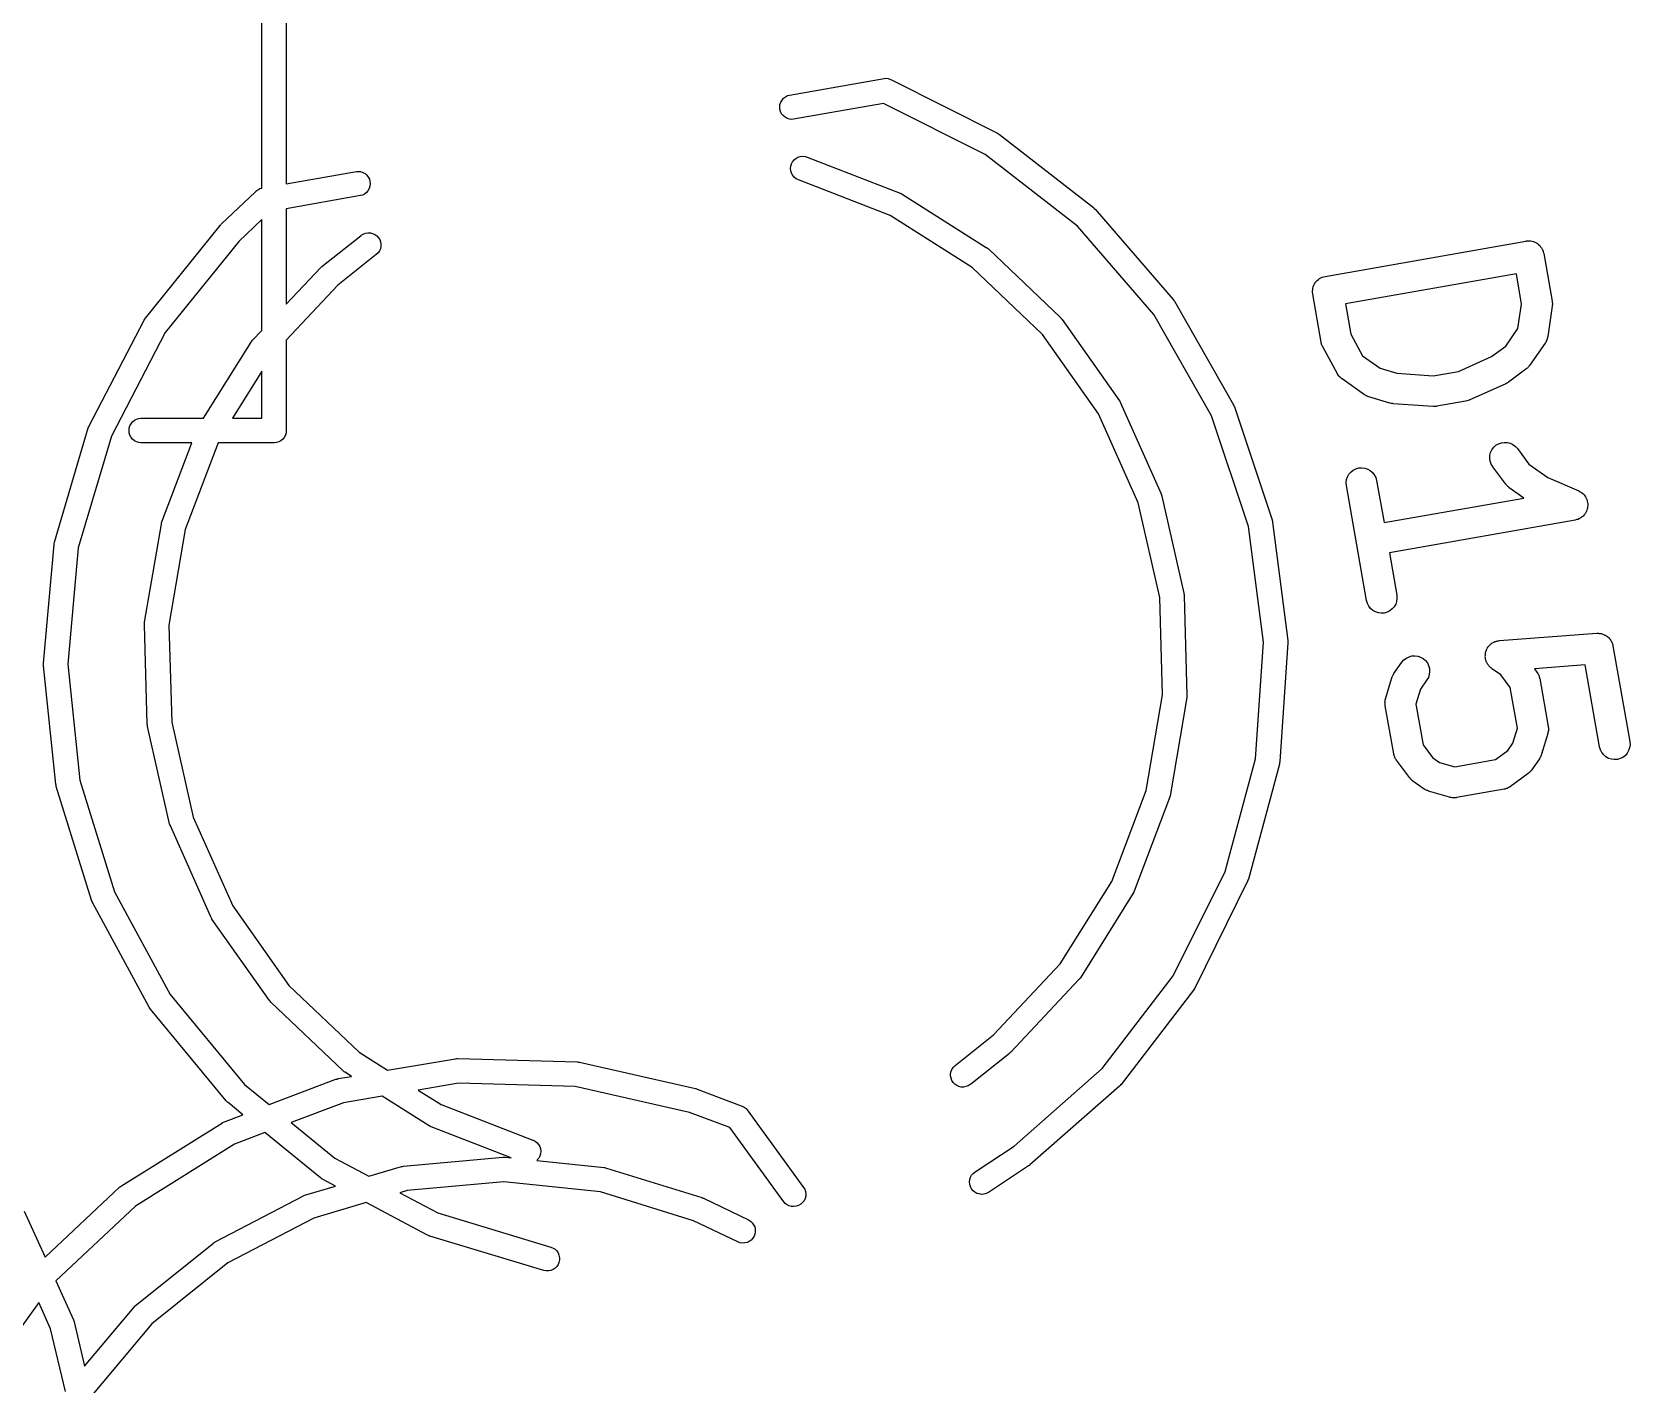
# Model space of a CAD drawing. Extents: x 70.1 to 125.9, y -110.1 to -56.7.
# Drawn here: x 109.96 to 117.79, y -104.27 to -97.65 of the extents above; entities that cross this region are included whole.
import ezdxf

# ---------------------------------------------------------------- set-up
doc = ezdxf.new("R2010")
doc.units = 0
doc.layers.add('BLACK', color=7, linetype='CONTINUOUS')

msp = doc.modelspace()

# ---------------------------------------------------------------- linework, layer by layer
at = {"layer": 'BLACK', "linetype": 'CONTINUOUS'}
for p, q in [((111.21, -93.4029), (111.21, -98.3914)), ((111.09, -98.4125), (111.09, -93.46)), ((113.675, -97.9567), (114.139, -97.8749)), ((114.139, -97.8749), (114.148, -97.8743)), ((114.148, -97.8743), (114.159, -97.8757)), ((114.159, -97.8757), (114.17, -97.8794)), ((114.17, -97.8794), (114.176, -97.8826)), ((114.176, -97.8826), (114.694, -98.1433)), ((113.628, -98.014), (113.629, -98.0022)), ((113.629, -98.0258), (113.628, -98.014)), ((113.629, -98.0022), (113.633, -97.991)), ((113.632, -98.0371), (113.629, -98.0258)), ((113.633, -97.991), (113.639, -97.9807)), ((113.639, -97.9807), (113.647, -97.9717)), ((113.647, -97.9717), (113.656, -97.9644)), ((113.656, -97.9644), (113.666, -97.9591)), ((113.666, -97.9591), (113.675, -97.9567)), ((114.137, -97.9971), (113.696, -98.0749)), ((114.635, -98.2478), (114.137, -97.9971)), ((113.637, -98.0477), (113.632, -98.0371)), ((113.645, -98.057), (113.637, -98.0477)), ((113.654, -98.0647), (113.645, -98.057)), ((113.664, -98.0705), (113.654, -98.0647)), ((113.675, -98.0742), (113.664, -98.0705)), ((113.687, -98.0756), (113.675, -98.0742)), ((113.696, -98.0749), (113.687, -98.0756)), ((114.694, -98.1433), (114.695, -98.1436)), ((114.695, -98.1436), (114.7, -98.1466)), ((114.7, -98.1466), (114.704, -98.1495)), ((114.704, -98.1495), (115.165, -98.508)), ((113.707, -98.2667), (113.717, -98.261)), ((113.717, -98.261), (113.728, -98.2574)), ((113.728, -98.2574), (113.74, -98.256)), ((113.74, -98.256), (113.752, -98.2569)), ((113.752, -98.2569), (113.763, -98.26)), ((113.763, -98.26), (114.218, -98.4364)), ((115.086, -98.5991), (114.635, -98.2478)), ((111.21, -98.3914), (111.554, -98.3308)), ((111.554, -98.3308), (111.562, -98.3301)), ((111.562, -98.3301), (111.574, -98.3315)), ((111.574, -98.3315), (111.585, -98.3352)), ((111.585, -98.3352), (111.596, -98.341)), ((111.596, -98.341), (111.605, -98.3487)), ((113.681, -98.3168), (113.682, -98.3051)), ((113.683, -98.3284), (113.681, -98.3168)), ((113.682, -98.3051), (113.685, -98.2939)), ((113.686, -98.3396), (113.683, -98.3284)), ((113.685, -98.2939), (113.691, -98.2835)), ((113.692, -98.3499), (113.686, -98.3396)), ((113.691, -98.2835), (113.698, -98.2743)), ((113.698, -98.2743), (113.707, -98.2667)), ((111.061, -98.4276), (111.071, -98.4203)), ((111.071, -98.4203), (111.081, -98.4149)), ((111.081, -98.4149), (111.09, -98.4125)), ((111.09, -98.4125), (111.09, -98.4125)), ((111.605, -98.3487), (111.612, -98.358)), ((111.616, -98.4147), (111.61, -98.425)), ((111.612, -98.358), (111.617, -98.3685)), ((111.62, -98.4034), (111.616, -98.4147)), ((111.617, -98.3685), (111.62, -98.3799)), ((111.62, -98.3799), (111.621, -98.3917)), ((111.621, -98.3917), (111.62, -98.4034)), ((113.699, -98.3588), (113.692, -98.3499)), ((113.708, -98.3662), (113.699, -98.3588)), ((113.719, -98.3716), (113.708, -98.3662)), ((113.72, -98.3719), (113.719, -98.3716)), ((114.169, -98.5462), (113.72, -98.3719)), ((110.891, -98.5887), (111.059, -98.4303)), ((111.059, -98.4303), (111.061, -98.4276)), ((111.574, -98.4489), (111.21, -98.5132)), ((111.583, -98.4466), (111.574, -98.4489)), ((111.593, -98.4412), (111.583, -98.4466)), ((111.603, -98.4339), (111.593, -98.4412)), ((111.61, -98.425), (111.603, -98.4339)), ((114.218, -98.4364), (114.219, -98.4367)), ((114.219, -98.4367), (114.223, -98.4393)), ((114.223, -98.4393), (114.228, -98.4417)), ((114.228, -98.4417), (114.64, -98.7031)), ((111.09, -98.5662), (110.977, -98.6731)), ((111.09, -99.1093), (111.09, -98.5662)), ((111.21, -98.5132), (111.21, -98.9815)), ((114.571, -98.8013), (114.169, -98.5462)), ((115.165, -98.508), (115.165, -98.5086)), ((115.165, -98.5086), (115.169, -98.5124)), ((115.169, -98.5124), (115.173, -98.5161)), ((115.173, -98.5161), (115.555, -98.9572)), ((110.52, -99.0495), (110.886, -98.5947)), ((110.886, -98.594), (110.889, -98.5914)), ((110.886, -98.5947), (110.886, -98.594)), ((110.889, -98.5914), (110.891, -98.5887)), ((111.385, -98.7957), (111.577, -98.644)), ((111.577, -98.6435), (111.587, -98.6373)), ((111.577, -98.644), (111.577, -98.6435)), ((111.587, -98.6373), (111.598, -98.6331)), ((111.598, -98.6331), (111.61, -98.6312)), ((111.61, -98.6312), (111.622, -98.6315)), ((111.622, -98.6315), (111.633, -98.6341)), ((111.633, -98.6341), (111.644, -98.6389)), ((111.644, -98.6389), (111.653, -98.6456)), ((111.653, -98.6456), (111.661, -98.6541)), ((111.661, -98.6541), (111.668, -98.664)), ((115.461, -99.0314), (115.086, -98.5991)), ((110.977, -98.6731), (110.617, -99.1201)), ((111.66, -98.7299), (111.651, -98.7381)), ((111.666, -98.7203), (111.66, -98.7299)), ((111.671, -98.7096), (111.666, -98.7203)), ((111.668, -98.664), (111.672, -98.6749)), ((111.674, -98.6982), (111.671, -98.7096)), ((111.672, -98.6749), (111.674, -98.6865)), ((111.674, -98.6865), (111.674, -98.6982)), ((114.64, -98.7031), (114.641, -98.7036)), ((114.641, -98.7036), (114.645, -98.707)), ((114.645, -98.707), (114.65, -98.7103)), ((114.65, -98.7103), (115.003, -99.0468)), ((116.3, -98.8451), (117.284, -98.6715)), ((117.284, -98.6715), (117.285, -98.6714)), ((117.285, -98.6713), (117.292, -98.6709)), ((117.285, -98.6714), (117.285, -98.6713)), ((117.285, -98.6714), (117.285, -98.6714)), ((117.285, -98.6714), (117.285, -98.6714)), ((117.292, -98.6709), (117.3, -98.6704)), ((117.3, -98.6704), (117.3, -98.6704)), ((117.3, -98.6704), (117.307, -98.6713)), ((117.3, -98.6704), (117.3, -98.6704)), ((117.307, -98.6713), (117.314, -98.6722)), ((117.314, -98.6722), (117.314, -98.6723)), ((117.314, -98.6723), (117.315, -98.6723)), ((117.315, -98.6723), (117.321, -98.6746)), ((117.321, -98.6746), (117.328, -98.6768)), ((117.328, -98.6768), (117.328, -98.677)), ((117.328, -98.677), (117.328, -98.6771)), ((117.328, -98.6771), (117.335, -98.6806)), ((117.335, -98.6806), (117.341, -98.6841)), ((117.341, -98.6841), (117.341, -98.6842)), ((117.341, -98.6842), (117.341, -98.6844)), ((117.341, -98.6844), (117.346, -98.689)), ((117.346, -98.689), (117.352, -98.6936)), ((117.352, -98.6936), (117.352, -98.6938)), ((117.352, -98.6938), (117.352, -98.694)), ((117.352, -98.694), (117.356, -98.6995)), ((117.356, -98.6995), (117.361, -98.7052)), ((117.361, -98.7052), (117.361, -98.7054)), ((117.361, -98.7054), (117.361, -98.7056)), ((117.361, -98.7056), (117.364, -98.7118)), ((117.364, -98.7118), (117.367, -98.7182)), ((117.367, -98.7182), (117.367, -98.7185)), ((117.367, -98.7185), (117.368, -98.7187)), ((117.368, -98.7187), (117.369, -98.7254)), ((117.369, -98.7254), (117.371, -98.7323)), ((117.371, -98.7323), (117.413, -98.9668)), ((111.21, -98.9815), (111.379, -98.8017)), ((111.379, -98.8011), (111.383, -98.7985)), ((111.379, -98.8017), (111.379, -98.8011)), ((111.383, -98.7985), (111.385, -98.7957)), ((111.651, -98.7381), (111.463, -98.887)), ((114.916, -99.1296), (114.571, -98.8013)), ((111.463, -98.887), (111.21, -99.1568)), ((116.242, -98.8952), (116.244, -98.8885)), ((116.244, -98.888), (116.248, -98.8818)), ((116.244, -98.8883), (116.244, -98.888)), ((116.244, -98.8885), (116.244, -98.8883)), ((116.248, -98.8818), (116.251, -98.8758)), ((116.251, -98.8758), (116.252, -98.8756)), ((116.252, -98.8754), (116.256, -98.87)), ((116.252, -98.8756), (116.252, -98.8754)), ((116.256, -98.87), (116.261, -98.8647)), ((116.261, -98.8643), (116.267, -98.86)), ((116.261, -98.8645), (116.261, -98.8643)), ((116.261, -98.8647), (116.261, -98.8645)), ((116.267, -98.86), (116.272, -98.8557)), ((116.272, -98.8557), (116.273, -98.8556)), ((116.273, -98.8554), (116.279, -98.8523)), ((116.273, -98.8556), (116.273, -98.8554)), ((116.279, -98.8523), (116.286, -98.8491)), ((116.286, -98.8489), (116.293, -98.8471)), ((116.286, -98.849), (116.286, -98.8489)), ((116.286, -98.8491), (116.286, -98.849)), ((116.293, -98.8471), (116.3, -98.8451)), ((117.237, -98.8322), (116.4, -98.9798)), ((117.263, -98.9809), (117.237, -98.8322)), ((115.555, -98.9572), (115.556, -98.9579)), ((115.556, -98.9579), (115.559, -98.9624)), ((115.559, -98.9624), (115.562, -98.9668)), ((115.562, -98.9668), (115.851, -99.4737)), ((116.238, -98.9164), (116.239, -98.9095)), ((116.238, -98.9167), (116.238, -98.9164)), ((116.238, -98.9169), (116.238, -98.9167)), ((116.238, -98.924), (116.238, -98.9169)), ((116.239, -98.931), (116.238, -98.924)), ((116.239, -98.9095), (116.24, -98.9024)), ((116.239, -98.9315), (116.239, -98.931)), ((116.239, -98.932), (116.239, -98.9315)), ((116.239, -98.9315), (116.239, -98.9315)), ((116.239, -98.9315), (116.239, -98.9315)), ((116.28, -99.1665), (116.239, -98.932)), ((116.24, -98.9019), (116.242, -98.8952)), ((116.24, -98.9021), (116.24, -98.9019)), ((116.24, -98.9024), (116.24, -98.9021)), ((117.413, -98.9668), (117.413, -98.9678)), ((117.413, -98.9678), (117.413, -98.972)), ((115.003, -99.0468), (115.004, -99.0473)), ((115.004, -99.0473), (115.007, -99.0515)), ((115.744, -99.5281), (115.461, -99.0314)), ((116.4, -98.9798), (116.426, -99.1285)), ((117.245, -99.1003), (117.263, -98.9809)), ((117.413, -98.9908), (117.391, -99.1398)), ((117.413, -98.972), (117.414, -98.9762)), ((117.414, -98.9825), (117.413, -98.9866)), ((117.413, -98.9866), (117.413, -98.9908)), ((117.414, -98.9762), (117.414, -98.9793)), ((117.414, -98.9793), (117.414, -98.9825)), ((110.244, -99.5765), (110.514, -99.0593)), ((110.617, -99.1201), (110.353, -99.6269)), ((110.514, -99.0586), (110.517, -99.054)), ((110.514, -99.0593), (110.514, -99.0586)), ((110.517, -99.054), (110.52, -99.0495)), ((111.045, -99.1573), (111.09, -99.1093)), ((115.007, -99.0515), (115.011, -99.0556)), ((115.011, -99.0556), (115.292, -99.4543)), ((117.185, -99.1861), (117.245, -99.1003)), ((110.804, -99.54), (111.038, -99.1666)), ((111.038, -99.1659), (111.042, -99.1616)), ((111.038, -99.1666), (111.038, -99.1659)), ((111.042, -99.1616), (111.045, -99.1573)), ((111.21, -99.1568), (111.21, -99.5971)), ((115.19, -99.5187), (114.916, -99.1296)), ((116.281, -99.1706), (116.28, -99.1665)), ((116.282, -99.1747), (116.281, -99.1706)), ((116.283, -99.1776), (116.282, -99.1747)), ((116.284, -99.1806), (116.283, -99.1776)), ((116.286, -99.1844), (116.284, -99.1806)), ((116.288, -99.1883), (116.286, -99.1844)), ((116.288, -99.1892), (116.288, -99.1883)), ((116.36, -99.3216), (116.288, -99.1892)), ((116.426, -99.1285), (116.483, -99.2346)), ((117.116, -99.2374), (117.185, -99.1861)), ((117.378, -99.1718), (117.301, -99.2821)), ((117.379, -99.1699), (117.378, -99.1718)), ((117.381, -99.1681), (117.379, -99.1699)), ((117.383, -99.1635), (117.381, -99.1681)), ((117.385, -99.1591), (117.383, -99.1635)), ((117.386, -99.157), (117.385, -99.1591)), ((117.387, -99.155), (117.386, -99.157)), ((117.388, -99.15), (117.387, -99.155)), ((117.39, -99.1452), (117.388, -99.15)), ((117.391, -99.1408), (117.39, -99.143)), ((117.39, -99.143), (117.39, -99.1452)), ((117.391, -99.1398), (117.391, -99.1408)), ((116.483, -99.2346), (116.569, -99.2947)), ((116.953, -99.3103), (117.116, -99.2374)), ((117.3, -99.283), (117.298, -99.2862)), ((117.301, -99.2821), (117.3, -99.283)), ((111.09, -99.3094), (110.946, -99.54)), ((111.09, -99.54), (111.09, -99.3094)), ((116.361, -99.3234), (116.36, -99.3216)), ((116.362, -99.3254), (116.361, -99.3234)), ((116.365, -99.3295), (116.362, -99.3254)), ((116.368, -99.3337), (116.365, -99.3295)), ((116.37, -99.3353), (116.368, -99.3337)), ((116.371, -99.3371), (116.37, -99.3353)), ((116.375, -99.3404), (116.371, -99.3371)), ((116.378, -99.3441), (116.375, -99.3404)), ((116.38, -99.3453), (116.378, -99.3441)), ((116.382, -99.3467), (116.38, -99.3453)), ((116.383, -99.3473), (116.382, -99.3467)), ((116.493, -99.4246), (116.383, -99.3473)), ((116.569, -99.2947), (116.652, -99.3193)), ((116.652, -99.3193), (116.83, -99.3319)), ((116.83, -99.3319), (116.953, -99.3103)), ((117.284, -99.2994), (117.199, -99.3628)), ((117.287, -99.2965), (117.284, -99.2994)), ((117.291, -99.294), (117.287, -99.2965)), ((117.293, -99.2916), (117.291, -99.294)), ((117.295, -99.2895), (117.293, -99.2916)), ((117.298, -99.2862), (117.295, -99.2895)), ((116.497, -99.4267), (116.493, -99.4246)), ((116.5, -99.429), (116.497, -99.4267)), ((116.503, -99.4303), (116.5, -99.429)), ((116.506, -99.4318), (116.503, -99.4303)), ((116.51, -99.4331), (116.506, -99.4318)), ((116.514, -99.4347), (116.51, -99.4331)), ((116.515, -99.435), (116.514, -99.4347)), ((116.617, -99.4654), (116.515, -99.435)), ((117.185, -99.3711), (117.005, -99.451)), ((117.191, -99.3673), (117.185, -99.3708)), ((117.185, -99.3708), (117.185, -99.3709)), ((117.185, -99.3709), (117.185, -99.3711)), ((117.197, -99.3638), (117.191, -99.3673)), ((117.198, -99.3634), (117.197, -99.3636)), ((117.197, -99.3636), (117.197, -99.3638)), ((117.199, -99.3628), (117.198, -99.3634)), ((115.384, -99.9536), (115.19, -99.5187)), ((115.292, -99.4543), (115.292, -99.455)), ((115.292, -99.455), (115.295, -99.4598)), ((115.295, -99.4598), (115.298, -99.4645)), ((115.298, -99.4645), (115.496, -99.9102)), ((115.851, -99.4737), (115.851, -99.4745)), ((115.851, -99.4745), (115.853, -99.4795)), ((115.853, -99.4795), (115.856, -99.4844)), ((115.856, -99.4844), (116.041, -100.038)), ((116.617, -99.4655), (116.617, -99.4654)), ((116.617, -99.4656), (116.617, -99.4655)), ((116.624, -99.4669), (116.617, -99.4656)), ((116.631, -99.4682), (116.624, -99.4669)), ((116.632, -99.4683), (116.631, -99.4682)), ((116.631, -99.4682), (116.631, -99.4682)), ((116.633, -99.4683), (116.632, -99.4683)), ((116.829, -99.4822), (116.633, -99.4683)), ((116.83, -99.4821), (116.829, -99.4822)), ((116.831, -99.4823), (116.83, -99.4821)), ((116.837, -99.4819), (116.831, -99.4823)), ((116.843, -99.4818), (116.837, -99.4819)), ((116.845, -99.4815), (116.843, -99.4818)), ((116.846, -99.4814), (116.845, -99.4815)), ((116.847, -99.4812), (116.846, -99.4814)), ((116.988, -99.4564), (116.847, -99.4812)), ((116.989, -99.456), (116.988, -99.4564)), ((116.99, -99.4559), (116.989, -99.456)), ((116.996, -99.4541), (116.99, -99.4559)), ((117.002, -99.4525), (116.996, -99.4541)), ((117.003, -99.4519), (117.002, -99.4525)), ((117.004, -99.4514), (117.003, -99.4519)), ((117.005, -99.451), (117.004, -99.4514)), ((110.075, -100.147), (110.239, -99.5874)), ((110.239, -99.5866), (110.242, -99.5815)), ((110.239, -99.5874), (110.239, -99.5866)), ((110.242, -99.5815), (110.244, -99.5765)), ((110.44, -99.6), (110.441, -99.5882)), ((110.441, -99.5882), (110.444, -99.5769)), ((110.444, -99.5769), (110.45, -99.5665)), ((110.45, -99.5665), (110.457, -99.5574)), ((110.457, -99.5574), (110.467, -99.5499)), ((110.467, -99.5499), (110.477, -99.5443)), ((110.477, -99.5443), (110.488, -99.5409)), ((110.488, -99.5409), (110.497, -99.54)), ((110.497, -99.54), (110.804, -99.54)), ((110.946, -99.54), (111.09, -99.54)), ((111.21, -99.5971), (111.21, -99.6)), ((115.925, -100.07), (115.744, -99.5281)), ((110.353, -99.6269), (110.191, -100.175)), ((110.441, -99.6118), (110.44, -99.6)), ((110.444, -99.6231), (110.441, -99.6118)), ((110.45, -99.6335), (110.444, -99.6231)), ((110.457, -99.6426), (110.45, -99.6335)), ((110.467, -99.6501), (110.457, -99.6426)), ((110.477, -99.6557), (110.467, -99.6501)), ((110.488, -99.6591), (110.477, -99.6557)), ((110.497, -99.66), (110.488, -99.6591)), ((110.748, -99.66), (110.497, -99.66)), ((110.601, -100.047), (110.748, -99.66)), ((110.876, -99.66), (110.715, -100.084)), ((111.147, -99.66), (110.876, -99.66)), ((111.15, -99.6603), (111.147, -99.66)), ((111.153, -99.66), (111.15, -99.6603)), ((111.162, -99.6591), (111.153, -99.66)), ((111.153, -99.66), (111.153, -99.66)), ((111.173, -99.6557), (111.162, -99.6591)), ((111.183, -99.6501), (111.173, -99.6557)), ((111.193, -99.6426), (111.183, -99.6501)), ((111.2, -99.6335), (111.193, -99.6426)), ((111.206, -99.6231), (111.2, -99.6335)), ((111.209, -99.6118), (111.206, -99.6231)), ((111.21, -99.6), (111.209, -99.6118)), ((117.126, -99.6821), (117.137, -99.6723)), ((117.137, -99.6723), (117.15, -99.6649)), ((117.15, -99.6649), (117.164, -99.66)), ((117.164, -99.66), (117.178, -99.658)), ((117.178, -99.658), (117.193, -99.6587)), ((117.193, -99.6587), (117.207, -99.6623)), ((117.207, -99.6623), (117.22, -99.6686)), ((117.22, -99.6686), (117.232, -99.6774)), ((117.107, -99.7211), (117.111, -99.7069)), ((117.107, -99.7357), (117.107, -99.7211)), ((117.109, -99.7502), (117.107, -99.7357)), ((117.113, -99.7641), (117.109, -99.7502)), ((117.111, -99.7069), (117.117, -99.6938)), ((117.117, -99.6938), (117.126, -99.6821)), ((117.232, -99.6774), (117.242, -99.6882)), ((117.242, -99.6882), (117.298, -99.764)), ((116.405, -99.8398), (116.41, -99.8259)), ((116.41, -99.8259), (116.417, -99.8133)), ((116.417, -99.8133), (116.427, -99.8023)), ((116.427, -99.8023), (116.438, -99.7933)), ((116.438, -99.7933), (116.451, -99.7868)), ((116.451, -99.7868), (116.466, -99.783)), ((116.466, -99.783), (116.48, -99.782)), ((116.48, -99.782), (116.495, -99.7838)), ((116.495, -99.7838), (116.509, -99.7884)), ((116.509, -99.7884), (116.521, -99.7956)), ((116.521, -99.7956), (116.532, -99.8052)), ((116.532, -99.8052), (116.541, -99.8167)), ((116.541, -99.8167), (116.548, -99.8298)), ((116.548, -99.8298), (116.552, -99.8439)), ((117.121, -99.7767), (117.113, -99.7641)), ((117.121, -99.7776), (117.121, -99.7767)), ((117.185, -99.8631), (117.121, -99.7776)), ((117.298, -99.764), (117.392, -99.83)), ((117.392, -99.83), (117.543, -99.896)), ((115.496, -99.9102), (115.496, -99.9109)), ((116.403, -99.8543), (116.405, -99.8398)), ((116.404, -99.8689), (116.403, -99.8543)), ((116.404, -99.8699), (116.404, -99.8689)), ((116.503, -100.433), (116.404, -99.8699)), ((116.552, -99.8439), (116.589, -100.051)), ((117.188, -99.8662), (117.185, -99.8631)), ((117.19, -99.8696), (117.188, -99.8662)), ((117.192, -99.8716), (117.19, -99.8696)), ((117.195, -99.8739), (117.192, -99.8716)), ((117.198, -99.8765), (117.195, -99.8739)), ((117.201, -99.8792), (117.198, -99.8765)), ((117.202, -99.8798), (117.201, -99.8792)), ((117.274, -99.9305), (117.202, -99.8798)), ((117.543, -99.896), (117.543, -99.8963)), ((117.543, -99.8963), (117.543, -99.8963)), ((117.543, -99.8963), (117.543, -99.8964)), ((117.543, -99.8964), (117.544, -99.8964)), ((117.544, -99.8964), (117.55, -99.9)), ((117.55, -99.9), (117.556, -99.9037)), ((117.556, -99.9037), (117.556, -99.9037)), ((117.556, -99.9037), (117.556, -99.9037)), ((117.556, -99.9037), (117.562, -99.9086)), ((117.562, -99.9086), (117.567, -99.9133)), ((115.49, -100.418), (115.384, -99.9536)), ((115.496, -99.9109), (115.498, -99.9162)), ((115.498, -99.9162), (115.5, -99.9213)), ((115.5, -99.9213), (115.608, -100.397)), ((116.589, -100.051), (117.274, -99.9305)), ((117.567, -99.9133), (117.567, -99.9134)), ((117.567, -99.9134), (117.567, -99.9134)), ((117.567, -99.9134), (117.572, -99.9195)), ((117.572, -99.9195), (117.576, -99.9249)), ((117.576, -99.9249), (117.576, -99.925)), ((117.576, -99.925), (117.576, -99.925)), ((117.576, -99.925), (117.579, -99.9316)), ((117.579, -99.9316), (117.583, -99.938)), ((117.583, -99.9881), (117.581, -99.9952)), ((117.583, -99.938), (117.583, -99.9381)), ((117.583, -99.9381), (117.583, -99.9381)), ((117.583, -99.9381), (117.584, -99.9451)), ((117.586, -99.9814), (117.583, -99.9881)), ((117.584, -99.9451), (117.586, -99.9521)), ((117.586, -99.9521), (117.586, -99.9522)), ((117.586, -99.9522), (117.586, -99.9523)), ((117.586, -99.9523), (117.587, -99.9597)), ((117.587, -99.9669), (117.586, -99.9743)), ((117.586, -99.9743), (117.586, -99.9813)), ((117.586, -99.9813), (117.586, -99.9813)), ((117.586, -99.9813), (117.586, -99.9814)), ((117.587, -99.9597), (117.587, -99.9667)), ((117.587, -99.9667), (117.587, -99.9668)), ((117.587, -99.9668), (117.587, -99.9669)), ((110.516, -100.539), (110.598, -100.058)), ((110.598, -100.057), (110.599, -100.052)), ((110.598, -100.058), (110.598, -100.057)), ((110.599, -100.052), (110.601, -100.047)), ((116.041, -100.038), (116.041, -100.039)), ((116.041, -100.039), (116.042, -100.044)), ((116.042, -100.044), (116.043, -100.049)), ((116.043, -100.049), (116.117, -100.628)), ((117.525, -100.039), (116.615, -100.199)), ((117.533, -100.036), (117.525, -100.039)), ((117.539, -100.035), (117.533, -100.036)), ((117.54, -100.035), (117.539, -100.035)), ((117.546, -100.031), (117.54, -100.035)), ((117.54, -100.035), (117.54, -100.035)), ((117.553, -100.028), (117.546, -100.031)), ((117.558, -100.023), (117.553, -100.028)), ((117.553, -100.028), (117.553, -100.028)), ((117.553, -100.028), (117.553, -100.028)), ((117.564, -100.019), (117.558, -100.023)), ((117.569, -100.013), (117.564, -100.019)), ((117.564, -100.019), (117.564, -100.019)), ((117.564, -100.019), (117.564, -100.019)), ((117.574, -100.008), (117.569, -100.013)), ((117.577, -100.001), (117.574, -100.008)), ((117.574, -100.008), (117.574, -100.008)), ((117.574, -100.008), (117.574, -100.008)), ((117.581, -99.9953), (117.577, -100.001)), ((117.581, -99.9952), (117.581, -99.9952)), ((117.581, -99.9952), (117.581, -99.9953)), ((110.715, -100.084), (110.635, -100.554)), ((115.998, -100.637), (115.925, -100.07)), ((110.02, -100.74), (110.072, -100.159)), ((110.072, -100.158), (110.073, -100.153)), ((110.072, -100.159), (110.072, -100.158)), ((110.073, -100.153), (110.075, -100.147)), ((110.191, -100.175), (110.14, -100.745)), ((116.615, -100.199), (116.651, -100.407)), ((115.503, -100.894), (115.49, -100.418)), ((115.608, -100.397), (115.608, -100.398)), ((115.608, -100.398), (115.609, -100.403)), ((115.609, -100.403), (115.609, -100.409)), ((115.609, -100.409), (115.623, -100.896)), ((116.507, -100.447), (116.503, -100.433)), ((116.514, -100.46), (116.507, -100.447)), ((116.646, -100.451), (116.638, -100.463)), ((116.65, -100.437), (116.646, -100.451)), ((116.652, -100.422), (116.65, -100.437)), ((116.651, -100.407), (116.651, -100.408)), ((116.651, -100.408), (116.652, -100.422)), ((116.523, -100.471), (116.514, -100.46)), ((116.534, -100.481), (116.523, -100.471)), ((116.547, -100.488), (116.534, -100.481)), ((116.561, -100.493), (116.547, -100.488)), ((116.575, -100.495), (116.561, -100.493)), ((116.59, -100.494), (116.575, -100.495)), ((116.604, -100.49), (116.59, -100.494)), ((116.617, -100.483), (116.604, -100.49)), ((116.629, -100.474), (116.617, -100.483)), ((116.638, -100.463), (116.629, -100.474)), ((110.515, -100.55), (110.516, -100.545)), ((110.515, -100.551), (110.515, -100.55)), ((110.529, -101.039), (110.515, -100.551)), ((110.516, -100.545), (110.516, -100.539)), ((110.635, -100.554), (110.649, -101.029)), ((117.154, -100.629), (117.631, -100.593)), ((117.631, -100.593), (117.632, -100.593)), ((117.632, -100.593), (117.635, -100.593)), ((117.635, -100.593), (117.639, -100.593)), ((117.639, -100.593), (117.643, -100.594)), ((117.643, -100.594), (117.647, -100.594)), ((117.647, -100.594), (117.65, -100.595)), ((117.65, -100.595), (117.653, -100.595)), ((117.653, -100.595), (117.657, -100.596)), ((117.657, -100.596), (117.661, -100.597)), ((117.661, -100.597), (117.664, -100.599)), ((117.664, -100.599), (117.667, -100.6)), ((117.667, -100.6), (117.67, -100.602)), ((117.67, -100.602), (117.674, -100.603)), ((117.674, -100.603), (117.677, -100.605)), ((117.677, -100.605), (117.68, -100.607)), ((117.68, -100.607), (117.683, -100.609)), ((117.683, -100.609), (117.686, -100.612)), ((117.686, -100.612), (117.688, -100.614)), ((117.688, -100.614), (117.691, -100.616)), ((115.959, -101.208), (115.998, -100.637)), ((116.118, -100.64), (116.078, -101.222)), ((116.117, -100.628), (116.118, -100.629)), ((116.118, -100.629), (116.118, -100.634)), ((116.118, -100.634), (116.118, -100.64)), ((117.085, -100.694), (117.086, -100.691)), ((117.086, -100.687), (117.087, -100.684)), ((117.086, -100.691), (117.086, -100.687)), ((117.087, -100.684), (117.088, -100.68)), ((117.088, -100.68), (117.09, -100.677)), ((117.09, -100.677), (117.091, -100.673)), ((117.091, -100.673), (117.093, -100.67)), ((117.093, -100.67), (117.094, -100.667)), ((117.094, -100.667), (117.096, -100.664)), ((117.096, -100.664), (117.098, -100.66)), ((117.098, -100.66), (117.101, -100.658)), ((117.101, -100.658), (117.103, -100.655)), ((117.103, -100.655), (117.105, -100.652)), ((117.105, -100.652), (117.108, -100.649)), ((117.108, -100.649), (117.111, -100.647)), ((117.111, -100.647), (117.113, -100.645)), ((117.113, -100.645), (117.116, -100.643)), ((117.116, -100.643), (117.119, -100.64)), ((117.119, -100.64), (117.123, -100.639)), ((117.123, -100.639), (117.126, -100.637)), ((117.126, -100.637), (117.129, -100.636)), ((117.129, -100.636), (117.132, -100.634)), ((117.132, -100.634), (117.136, -100.633)), ((117.136, -100.633), (117.139, -100.632)), ((117.139, -100.632), (117.143, -100.631)), ((117.143, -100.631), (117.147, -100.63)), ((117.147, -100.63), (117.15, -100.63)), ((117.15, -100.63), (117.154, -100.629)), ((117.691, -100.616), (117.693, -100.62)), ((117.693, -100.62), (117.696, -100.622)), ((117.696, -100.622), (117.698, -100.625)), ((117.698, -100.625), (117.7, -100.628)), ((117.7, -100.628), (117.702, -100.631)), ((117.702, -100.631), (117.704, -100.635)), ((117.704, -100.635), (117.705, -100.638)), ((117.705, -100.638), (117.706, -100.641)), ((117.706, -100.641), (117.708, -100.645)), ((117.708, -100.645), (117.709, -100.649)), ((117.709, -100.649), (117.709, -100.652)), ((117.709, -100.652), (117.71, -100.655)), ((117.71, -100.655), (117.793, -101.124)), ((110.02, -100.745), (110.02, -100.74)), ((110.02, -100.751), (110.02, -100.745)), ((110.02, -100.752), (110.02, -100.751)), ((110.081, -101.332), (110.02, -100.752)), ((110.14, -100.745), (110.199, -101.313)), ((116.637, -100.79), (116.676, -100.735)), ((116.676, -100.734), (116.686, -100.723)), ((116.676, -100.735), (116.676, -100.734)), ((116.686, -100.723), (116.698, -100.715)), ((116.698, -100.715), (116.711, -100.708)), ((116.711, -100.708), (116.725, -100.704)), ((116.725, -100.704), (116.74, -100.703)), ((116.74, -100.703), (116.754, -100.705)), ((116.754, -100.705), (116.768, -100.71)), ((116.768, -100.71), (116.781, -100.717)), ((116.781, -100.717), (116.792, -100.727)), ((116.792, -100.727), (116.801, -100.738)), ((116.801, -100.738), (116.807, -100.751)), ((116.807, -100.751), (116.811, -100.766)), ((116.811, -100.766), (116.812, -100.78)), ((117.084, -100.702), (117.085, -100.698)), ((117.085, -100.705), (117.084, -100.702)), ((117.084, -100.709), (117.085, -100.705)), ((117.085, -100.713), (117.084, -100.709)), ((117.085, -100.698), (117.085, -100.694)), ((117.085, -100.716), (117.085, -100.713)), ((117.086, -100.72), (117.085, -100.716)), ((117.087, -100.723), (117.086, -100.72)), ((117.088, -100.727), (117.087, -100.723)), ((117.089, -100.73), (117.088, -100.727)), ((117.091, -100.734), (117.089, -100.73)), ((117.092, -100.737), (117.091, -100.734)), ((117.094, -100.74), (117.092, -100.737)), ((117.096, -100.743), (117.094, -100.74)), ((117.098, -100.746), (117.096, -100.743)), ((117.1, -100.75), (117.098, -100.746)), ((117.102, -100.752), (117.1, -100.75)), ((117.104, -100.755), (117.102, -100.752)), ((117.107, -100.757), (117.104, -100.755)), ((117.11, -100.76), (117.107, -100.757)), ((117.113, -100.762), (117.11, -100.76)), ((117.115, -100.765), (117.113, -100.762)), ((117.116, -100.765), (117.115, -100.765)), ((117.161, -100.797), (117.116, -100.765)), ((117.574, -100.748), (117.326, -100.767)), ((117.326, -100.767), (117.338, -100.783)), ((117.645, -101.15), (117.574, -100.748)), ((116.596, -100.914), (116.627, -100.812)), ((116.627, -100.811), (116.629, -100.807)), ((116.627, -100.812), (116.627, -100.811)), ((116.629, -100.807), (116.63, -100.803)), ((116.63, -100.803), (116.632, -100.8)), ((116.632, -100.8), (116.633, -100.798)), ((116.633, -100.798), (116.635, -100.794)), ((116.635, -100.794), (116.637, -100.79)), ((116.799, -100.821), (116.767, -100.867)), ((116.806, -100.809), (116.799, -100.821)), ((116.81, -100.795), (116.806, -100.809)), ((116.812, -100.78), (116.81, -100.795)), ((117.207, -100.858), (117.161, -100.797)), ((117.338, -100.783), (117.339, -100.784)), ((117.339, -100.784), (117.34, -100.786)), ((117.34, -100.786), (117.341, -100.788)), ((117.341, -100.788), (117.344, -100.792)), ((117.344, -100.792), (117.346, -100.797)), ((117.346, -100.797), (117.347, -100.799)), ((117.347, -100.799), (117.348, -100.801)), ((117.348, -100.801), (117.349, -100.806)), ((117.349, -100.806), (117.351, -100.811)), ((117.351, -100.811), (117.351, -100.813)), ((117.351, -100.813), (117.352, -100.815)), ((117.352, -100.815), (117.393, -101.049)), ((115.424, -101.363), (115.503, -100.894)), ((115.622, -100.908), (115.541, -101.389)), ((115.623, -100.903), (115.622, -100.908)), ((115.623, -100.896), (115.623, -100.897)), ((115.623, -100.897), (115.623, -100.903)), ((116.594, -100.929), (116.595, -100.923)), ((116.595, -100.918), (116.596, -100.916)), ((116.595, -100.923), (116.595, -100.918)), ((116.596, -100.916), (116.596, -100.914)), ((116.767, -100.867), (116.745, -100.94)), ((117.242, -101.058), (117.207, -100.858)), ((116.593, -100.933), (116.594, -100.931)), ((116.594, -100.938), (116.593, -100.933)), ((116.594, -100.931), (116.594, -100.929)), ((116.594, -100.943), (116.594, -100.938)), ((116.594, -100.945), (116.594, -100.943)), ((116.594, -100.948), (116.594, -100.945)), ((116.594, -100.949), (116.594, -100.948)), ((116.636, -101.183), (116.594, -100.949)), ((116.745, -100.94), (116.78, -101.14)), ((110.53, -101.044), (110.529, -101.039)), ((110.53, -101.05), (110.53, -101.044)), ((110.638, -101.526), (110.53, -101.05)), ((110.53, -101.05), (110.53, -101.05)), ((110.649, -101.029), (110.754, -101.494)), ((117.22, -101.132), (117.242, -101.058)), ((117.391, -101.084), (117.361, -101.186)), ((117.392, -101.082), (117.391, -101.084)), ((117.393, -101.075), (117.392, -101.08)), ((117.392, -101.08), (117.392, -101.082)), ((117.393, -101.049), (117.393, -101.051)), ((117.393, -101.051), (117.393, -101.053)), ((117.393, -101.053), (117.394, -101.055)), ((117.394, -101.07), (117.393, -101.075)), ((117.394, -101.055), (117.394, -101.06)), ((117.394, -101.06), (117.394, -101.065)), ((117.394, -101.065), (117.394, -101.067)), ((117.394, -101.067), (117.394, -101.07)), ((116.78, -101.14), (116.826, -101.201)), ((117.196, -101.167), (117.22, -101.132)), ((117.649, -101.164), (117.645, -101.15)), ((117.792, -101.154), (117.787, -101.168)), ((117.794, -101.14), (117.792, -101.154)), ((117.793, -101.124), (117.793, -101.125)), ((117.793, -101.125), (117.794, -101.14)), ((115.81, -101.76), (115.959, -101.208)), ((116.076, -101.234), (115.924, -101.797)), ((116.077, -101.228), (116.076, -101.234)), ((116.078, -101.223), (116.077, -101.228)), ((116.078, -101.222), (116.078, -101.223)), ((116.636, -101.185), (116.636, -101.183)), ((116.637, -101.187), (116.636, -101.185)), ((116.638, -101.192), (116.637, -101.187)), ((116.64, -101.197), (116.638, -101.192)), ((116.641, -101.199), (116.64, -101.197)), ((116.641, -101.201), (116.641, -101.199)), ((116.644, -101.206), (116.641, -101.201)), ((116.646, -101.21), (116.644, -101.206)), ((116.648, -101.212), (116.646, -101.21)), ((116.649, -101.214), (116.648, -101.212)), ((116.649, -101.215), (116.649, -101.214)), ((116.713, -101.3), (116.649, -101.215)), ((116.826, -101.201), (116.861, -101.226)), ((116.861, -101.226), (116.935, -101.248)), ((116.935, -101.248), (117.134, -101.212)), ((117.134, -101.212), (117.196, -101.167)), ((117.35, -101.208), (117.312, -101.263)), ((117.352, -101.204), (117.35, -101.208)), ((117.355, -101.2), (117.352, -101.204)), ((117.356, -101.198), (117.355, -101.2)), ((117.357, -101.195), (117.356, -101.198)), ((117.359, -101.191), (117.357, -101.195)), ((117.36, -101.187), (117.359, -101.191)), ((117.361, -101.186), (117.36, -101.187)), ((117.656, -101.177), (117.649, -101.164)), ((117.665, -101.189), (117.656, -101.177)), ((117.676, -101.198), (117.665, -101.189)), ((117.689, -101.206), (117.676, -101.198)), ((117.703, -101.21), (117.689, -101.206)), ((117.717, -101.212), (117.703, -101.21)), ((117.732, -101.211), (117.717, -101.212)), ((117.746, -101.207), (117.732, -101.211)), ((117.759, -101.201), (117.746, -101.207)), ((117.771, -101.192), (117.759, -101.201)), ((117.78, -101.181), (117.771, -101.192)), ((117.787, -101.168), (117.78, -101.181)), ((110.199, -101.313), (110.369, -101.86)), ((116.716, -101.303), (116.713, -101.3)), ((116.718, -101.307), (116.716, -101.303)), ((116.721, -101.309), (116.718, -101.307)), ((116.723, -101.311), (116.721, -101.309)), ((116.726, -101.314), (116.723, -101.311)), ((116.729, -101.316), (116.726, -101.314)), ((116.73, -101.317), (116.729, -101.316)), ((116.785, -101.356), (116.73, -101.317)), ((117.295, -101.28), (117.209, -101.343)), ((117.298, -101.277), (117.295, -101.28)), ((117.301, -101.275), (117.298, -101.277)), ((117.303, -101.272), (117.301, -101.275)), ((117.306, -101.27), (117.303, -101.272)), ((117.308, -101.267), (117.306, -101.27)), ((117.311, -101.264), (117.308, -101.267)), ((117.312, -101.263), (117.311, -101.264)), ((110.082, -101.337), (110.081, -101.332)), ((110.083, -101.343), (110.082, -101.337)), ((110.256, -101.901), (110.083, -101.343)), ((110.083, -101.343), (110.083, -101.343)), ((115.255, -101.809), (115.424, -101.363)), ((115.539, -101.395), (115.538, -101.4)), ((115.541, -101.39), (115.539, -101.395)), ((115.541, -101.389), (115.541, -101.39)), ((116.789, -101.358), (116.785, -101.356)), ((116.792, -101.36), (116.789, -101.358)), ((116.795, -101.361), (116.792, -101.36)), ((116.798, -101.363), (116.795, -101.361)), ((116.802, -101.364), (116.798, -101.363)), ((116.806, -101.366), (116.802, -101.364)), ((116.807, -101.366), (116.806, -101.366)), ((116.909, -101.396), (116.807, -101.366)), ((116.911, -101.397), (116.909, -101.396)), ((116.913, -101.398), (116.911, -101.397)), ((116.918, -101.398), (116.913, -101.398)), ((116.923, -101.399), (116.918, -101.398)), ((116.943, -101.398), (116.942, -101.399)), ((117.178, -101.357), (116.943, -101.398)), ((117.18, -101.356), (117.178, -101.357)), ((117.182, -101.356), (117.18, -101.356)), ((117.187, -101.354), (117.182, -101.356)), ((117.192, -101.353), (117.187, -101.354)), ((117.194, -101.352), (117.192, -101.353)), ((117.196, -101.351), (117.194, -101.352)), ((117.2, -101.349), (117.196, -101.351)), ((117.205, -101.346), (117.2, -101.349)), ((117.207, -101.345), (117.205, -101.346)), ((117.209, -101.344), (117.207, -101.345)), ((117.209, -101.343), (117.209, -101.344)), ((115.538, -101.4), (115.365, -101.857)), ((116.925, -101.399), (116.923, -101.399)), ((116.928, -101.399), (116.925, -101.399)), ((116.933, -101.399), (116.928, -101.399)), ((116.938, -101.399), (116.933, -101.399)), ((116.94, -101.399), (116.938, -101.399)), ((116.942, -101.399), (116.94, -101.399)), ((110.64, -101.531), (110.638, -101.526)), ((110.642, -101.536), (110.64, -101.531)), ((110.642, -101.537), (110.642, -101.536)), ((110.841, -101.983), (110.642, -101.537)), ((110.754, -101.494), (110.948, -101.929)), ((115.556, -102.272), (115.81, -101.76)), ((110.369, -101.86), (110.641, -102.363)), ((115.002, -102.212), (115.255, -101.809)), ((115.359, -101.867), (115.101, -102.281)), ((115.362, -101.862), (115.359, -101.867)), ((115.364, -101.857), (115.362, -101.862)), ((115.365, -101.857), (115.364, -101.857)), ((115.92, -101.808), (115.661, -102.331)), ((115.922, -101.803), (115.92, -101.808)), ((115.924, -101.798), (115.922, -101.803)), ((115.924, -101.797), (115.924, -101.798)), ((110.258, -101.906), (110.256, -101.901)), ((110.26, -101.911), (110.258, -101.906)), ((110.26, -101.912), (110.26, -101.911)), ((110.538, -102.425), (110.26, -101.912)), ((110.948, -101.929), (111.222, -102.318)), ((110.843, -101.988), (110.841, -101.983)), ((110.846, -101.992), (110.843, -101.988)), ((110.846, -101.993), (110.846, -101.992)), ((111.128, -102.392), (110.846, -101.993)), ((114.675, -102.561), (115.002, -102.212)), ((111.222, -102.318), (111.567, -102.646)), ((115.094, -102.29), (114.76, -102.646)), ((115.097, -102.286), (115.094, -102.29)), ((115.101, -102.282), (115.097, -102.286)), ((115.101, -102.281), (115.101, -102.282)), ((115.208, -102.726), (115.556, -102.272)), ((115.658, -102.336), (115.655, -102.341)), ((115.661, -102.332), (115.658, -102.336)), ((115.661, -102.331), (115.661, -102.332)), ((110.641, -102.363), (111.005, -102.803)), ((111.131, -102.396), (111.128, -102.392)), ((111.135, -102.4), (111.131, -102.396)), ((111.135, -102.401), (111.135, -102.4)), ((111.488, -102.737), (111.135, -102.401)), ((115.655, -102.341), (115.3, -102.804)), ((110.541, -102.429), (110.538, -102.425)), ((110.544, -102.434), (110.541, -102.429)), ((110.544, -102.435), (110.544, -102.434)), ((110.916, -102.884), (110.544, -102.435)), ((114.487, -102.71), (114.675, -102.561)), ((111.567, -102.646), (111.706, -102.734)), ((114.756, -102.649), (114.753, -102.652)), ((114.759, -102.646), (114.756, -102.649)), ((114.76, -102.646), (114.759, -102.646)), ((111.706, -102.734), (112.04, -102.678)), ((112.04, -102.678), (112.041, -102.678)), ((112.041, -102.678), (112.046, -102.677)), ((112.046, -102.677), (112.051, -102.677)), ((112.051, -102.677), (112.635, -102.693)), ((112.635, -102.693), (112.636, -102.693)), ((112.636, -102.693), (112.641, -102.694)), ((112.641, -102.694), (112.646, -102.695)), ((112.646, -102.695), (113.215, -102.824)), ((114.468, -102.738), (114.472, -102.727)), ((114.472, -102.727), (114.479, -102.718)), ((114.479, -102.718), (114.487, -102.71)), ((114.753, -102.652), (114.562, -102.804)), ((114.777, -103.105), (115.208, -102.726)), ((111.005, -102.803), (111.127, -102.902)), ((111.127, -102.902), (111.453, -102.778)), ((111.453, -102.778), (111.454, -102.778)), ((111.454, -102.778), (111.459, -102.777)), ((111.459, -102.777), (111.464, -102.775)), ((111.464, -102.775), (111.529, -102.764)), ((111.493, -102.741), (111.488, -102.737)), ((111.497, -102.744), (111.493, -102.741)), ((111.498, -102.744), (111.497, -102.744)), ((111.529, -102.764), (111.498, -102.744)), ((112.054, -102.797), (111.857, -102.831)), ((112.626, -102.813), (112.054, -102.797)), ((114.465, -102.749), (114.468, -102.738)), ((114.465, -102.761), (114.465, -102.749)), ((114.467, -102.773), (114.465, -102.761)), ((114.471, -102.784), (114.467, -102.773)), ((114.477, -102.793), (114.471, -102.784)), ((114.486, -102.802), (114.477, -102.793)), ((114.495, -102.809), (114.486, -102.802)), ((114.561, -102.804), (114.551, -102.81)), ((114.562, -102.804), (114.561, -102.804)), ((115.299, -102.804), (115.295, -102.808)), ((115.3, -102.804), (115.299, -102.804)), ((110.92, -102.888), (110.916, -102.884)), ((111.68, -102.86), (111.49, -102.893)), ((111.91, -103.006), (111.68, -102.86)), ((111.857, -102.831), (111.969, -102.901)), ((113.185, -102.94), (112.626, -102.813)), ((113.215, -102.824), (113.216, -102.824)), ((113.216, -102.824), (113.22, -102.825)), ((113.22, -102.825), (113.223, -102.826)), ((113.223, -102.826), (113.439, -102.908)), ((114.506, -102.813), (114.495, -102.809)), ((114.517, -102.816), (114.506, -102.813)), ((114.529, -102.816), (114.517, -102.816)), ((114.54, -102.814), (114.529, -102.816)), ((114.551, -102.81), (114.54, -102.814)), ((115.292, -102.812), (114.853, -103.197)), ((115.295, -102.808), (115.292, -102.812)), ((110.908, -102.986), (110.997, -102.952)), ((110.924, -102.892), (110.92, -102.888)), ((110.925, -102.892), (110.924, -102.892)), ((110.997, -102.952), (110.925, -102.892)), ((111.49, -102.893), (111.234, -102.99)), ((111.969, -102.901), (112.418, -103.076)), ((113.384, -103.015), (113.185, -102.94)), ((113.439, -102.908), (113.443, -102.909)), ((113.443, -102.909), (113.453, -102.914)), ((113.453, -102.914), (113.463, -102.921)), ((113.463, -102.921), (113.469, -102.927)), ((113.469, -102.927), (113.745, -103.308)), ((110.402, -103.3), (110.897, -102.991)), ((110.897, -102.991), (110.898, -102.99)), ((110.898, -102.99), (110.903, -102.988)), ((110.903, -102.988), (110.908, -102.986)), ((111.105, -103.039), (110.956, -103.096)), ((111.377, -103.261), (111.105, -103.039)), ((111.234, -102.99), (111.448, -103.164)), ((111.914, -103.008), (111.91, -103.006)), ((111.919, -103.011), (111.914, -103.008)), ((111.92, -103.011), (111.919, -103.011)), ((112.312, -103.163), (111.92, -103.011)), ((113.648, -103.379), (113.384, -103.015)), ((110.956, -103.096), (110.471, -103.399)), ((112.418, -103.076), (112.419, -103.076)), ((112.419, -103.076), (112.43, -103.082)), ((112.43, -103.082), (112.439, -103.089)), ((112.439, -103.089), (112.446, -103.098)), ((112.446, -103.098), (112.452, -103.108)), ((112.452, -103.108), (112.455, -103.119)), ((112.455, -103.119), (112.457, -103.131)), ((114.585, -103.232), (114.777, -103.105)), ((111.448, -103.164), (111.615, -103.253)), ((111.785, -103.204), (112.271, -103.16)), ((112.271, -103.16), (112.272, -103.16)), ((112.272, -103.16), (112.277, -103.16)), ((112.277, -103.16), (112.283, -103.16)), ((112.283, -103.16), (112.312, -103.163)), ((112.44, -103.173), (112.437, -103.176)), ((112.437, -103.176), (112.768, -103.211)), ((112.447, -103.164), (112.44, -103.173)), ((112.452, -103.154), (112.447, -103.164)), ((112.456, -103.143), (112.452, -103.154)), ((112.457, -103.131), (112.456, -103.143)), ((114.853, -103.198), (114.85, -103.2)), ((114.853, -103.197), (114.853, -103.198)), ((111.382, -103.264), (111.377, -103.261)), ((111.386, -103.267), (111.382, -103.264)), ((111.387, -103.268), (111.386, -103.267)), ((111.451, -103.301), (111.387, -103.268)), ((111.615, -103.253), (111.774, -103.206)), ((111.774, -103.206), (111.78, -103.205)), ((111.774, -103.206), (111.774, -103.206)), ((111.78, -103.205), (111.785, -103.204)), ((112.768, -103.211), (112.769, -103.211)), ((112.769, -103.211), (112.774, -103.212)), ((112.774, -103.212), (112.779, -103.214)), ((112.779, -103.214), (113.246, -103.358)), ((114.558, -103.281), (114.559, -103.269)), ((114.559, -103.269), (114.562, -103.258)), ((114.562, -103.258), (114.568, -103.248)), ((114.568, -103.248), (114.576, -103.239)), ((114.576, -103.239), (114.585, -103.232)), ((114.847, -103.202), (114.651, -103.332)), ((114.85, -103.2), (114.847, -103.202)), ((110.028, -103.65), (110.393, -103.307)), ((110.393, -103.307), (110.394, -103.307)), ((110.394, -103.307), (110.398, -103.304)), ((110.398, -103.304), (110.402, -103.3)), ((110.862, -103.575), (111.295, -103.349)), ((111.295, -103.348), (111.301, -103.346)), ((111.295, -103.349), (111.295, -103.348)), ((111.295, -103.349), (111.295, -103.349)), ((111.295, -103.349), (111.295, -103.349)), ((111.301, -103.346), (111.306, -103.344)), ((111.306, -103.344), (111.451, -103.301)), ((111.802, -103.323), (111.767, -103.334)), ((111.767, -103.334), (111.953, -103.433)), ((112.276, -103.28), (111.802, -103.323)), ((112.75, -103.33), (112.276, -103.28)), ((113.206, -103.471), (112.75, -103.33)), ((113.745, -103.308), (113.75, -103.316)), ((113.75, -103.316), (113.754, -103.327)), ((113.755, -103.351), (113.752, -103.362)), ((113.754, -103.327), (113.755, -103.339)), ((113.755, -103.339), (113.755, -103.351)), ((114.559, -103.293), (114.558, -103.281)), ((114.562, -103.304), (114.559, -103.293)), ((114.567, -103.314), (114.562, -103.304)), ((114.575, -103.324), (114.567, -103.314)), ((114.584, -103.331), (114.575, -103.324)), ((114.594, -103.337), (114.584, -103.331)), ((114.605, -103.34), (114.594, -103.337)), ((114.617, -103.342), (114.605, -103.34)), ((114.628, -103.341), (114.617, -103.342)), ((114.64, -103.338), (114.628, -103.341)), ((114.65, -103.332), (114.64, -103.338)), ((114.651, -103.332), (114.65, -103.332)), ((109.926, -103.424), (110.028, -103.65)), ((110.471, -103.399), (110.081, -103.765)), ((111.602, -103.382), (111.345, -103.458)), ((111.902, -103.541), (111.602, -103.382)), ((111.953, -103.433), (112.506, -103.6)), ((113.246, -103.358), (113.246, -103.358)), ((113.246, -103.358), (113.25, -103.36)), ((113.25, -103.36), (113.254, -103.361)), ((113.254, -103.361), (113.474, -103.467)), ((113.654, -103.386), (113.648, -103.379)), ((113.664, -103.393), (113.654, -103.386)), ((113.674, -103.398), (113.664, -103.393)), ((113.686, -103.401), (113.674, -103.398)), ((113.697, -103.402), (113.686, -103.401)), ((113.709, -103.4), (113.697, -103.402)), ((113.72, -103.396), (113.709, -103.4)), ((113.731, -103.39), (113.72, -103.396)), ((113.739, -103.382), (113.731, -103.39)), ((113.747, -103.373), (113.739, -103.382)), ((113.752, -103.362), (113.747, -103.373)), ((111.345, -103.458), (110.923, -103.678)), ((113.422, -103.575), (113.206, -103.471)), ((113.474, -103.467), (113.475, -103.467)), ((113.475, -103.467), (113.485, -103.473)), ((113.485, -103.473), (113.493, -103.481)), ((113.493, -103.481), (113.5, -103.491)), ((113.5, -103.491), (113.505, -103.501)), ((113.505, -103.501), (113.508, -103.513)), ((110.472, -103.887), (110.853, -103.581)), ((110.853, -103.58), (110.858, -103.578)), ((110.853, -103.581), (110.853, -103.58)), ((110.853, -103.581), (110.853, -103.581)), ((110.853, -103.581), (110.853, -103.581)), ((110.858, -103.578), (110.862, -103.575)), ((111.907, -103.544), (111.902, -103.541)), ((111.912, -103.546), (111.907, -103.544)), ((111.913, -103.546), (111.912, -103.546)), ((112.472, -103.715), (111.913, -103.546)), ((113.433, -103.579), (113.422, -103.575)), ((113.445, -103.581), (113.433, -103.579)), ((113.456, -103.58), (113.445, -103.581)), ((113.468, -103.577), (113.456, -103.58)), ((113.478, -103.572), (113.468, -103.577)), ((113.488, -103.566), (113.478, -103.572)), ((113.496, -103.557), (113.488, -103.566)), ((113.502, -103.547), (113.496, -103.557)), ((113.506, -103.536), (113.502, -103.547)), ((113.508, -103.524), (113.506, -103.536)), ((113.508, -103.513), (113.508, -103.524)), ((112.506, -103.6), (112.507, -103.6)), ((112.507, -103.6), (112.518, -103.605)), ((112.518, -103.605), (112.527, -103.611)), ((112.527, -103.611), (112.536, -103.619)), ((112.536, -103.619), (112.542, -103.629)), ((112.542, -103.629), (112.546, -103.64)), ((112.546, -103.64), (112.549, -103.652)), ((112.549, -103.663), (112.546, -103.675)), ((112.549, -103.652), (112.549, -103.663)), ((110.923, -103.678), (110.552, -103.976)), ((112.483, -103.717), (112.472, -103.715)), ((112.495, -103.717), (112.483, -103.717)), ((112.506, -103.715), (112.495, -103.717)), ((112.517, -103.71), (112.506, -103.715)), ((112.527, -103.704), (112.517, -103.71)), ((112.535, -103.695), (112.527, -103.704)), ((112.542, -103.686), (112.535, -103.695)), ((112.546, -103.675), (112.542, -103.686)), ((110.081, -103.765), (110.167, -103.956)), ((109.997, -103.871), (109.736, -104.235)), ((110.055, -104), (109.997, -103.871)), ((110.222, -104.183), (110.464, -103.895)), ((110.464, -103.894), (110.468, -103.89)), ((110.464, -103.895), (110.464, -103.894)), ((110.468, -103.89), (110.472, -103.887)), ((110.167, -103.956), (110.167, -103.956)), ((110.167, -103.956), (110.169, -103.961)), ((110.169, -103.961), (110.171, -103.967)), ((110.171, -103.967), (110.222, -104.183)), ((110.552, -103.976), (110.256, -104.329)), ((110.128, -104.307), (110.055, -104))]:
    msp.add_line(p, q, dxfattribs=at)

doc.saveas('drawing.dxf')
